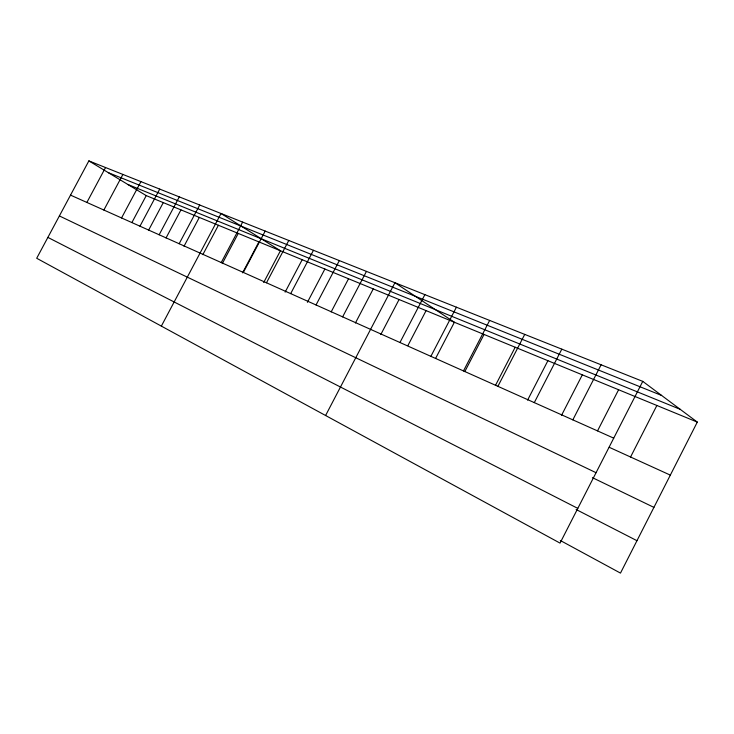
<?xml version="1.0" encoding="UTF-8"?>
<svg xmlns="http://www.w3.org/2000/svg" width="734" height="734" viewBox="0 0 734 734"><rect width="100%" height="100%" fill="white"/><g stroke="black" fill="none" stroke-linecap="round" stroke-linejoin="round"><path stroke-width="1.1" d="M642.764 381.377L560.042 543.114L36.7 258.267L88.869 160.893L642.764 381.377L697.3 422.096L620.478 573.107L560.281 540.472M630.561 457.007L656.866 405.48M561.446 415.49L582.328 374.845M572.841 419.857L601.1 364.789M597.549 430.849L618.597 389.754M527.59 400.122L547.903 360.697M534.297 402.617L561.822 349.155M463.484 370.927L489.651 320.428M464.805 371.587L484.045 334.447M495.413 385.506L515.185 347.246M497.9 386.332L524.737 334.392M430.876 356.348L456.42 307.197M435.657 358.32L454.383 322.254L394.938 282.728L325.593 415.508M380.79 334.566L399.076 299.527M399.957 342.512L424.885 294.646M407.856 345.659L426.087 310.629M331.162 311.922L348.54 278.755M342.64 316.868L366.459 271.387M355.421 322.997L373.248 288.912M285.131 292.132L302.188 259.708M290.682 293.618L313.464 250.294M307.399 302.316L324.878 269.029M316.042 304.968L339.328 260.588M242.569 272.855L258.9 241.917M243.349 272.442L265.185 231.082M263.68 282.517L280.425 250.762L221.026 213.502L161.352 326.116M266.479 282.792L288.774 240.468M179.16 243.725L199.712 205.015M184.032 246.229L199.318 217.42M202.832 254.643L218.402 225.265M221.228 262.552L242.624 222.099M222.301 263.57L238.247 233.421M131.936 222.475L146.25 195.611L697.3 422.096M139.965 226.191L159.718 189.097M148.617 230.164L163.278 202.612M159.15 234.77L179.298 196.886M166.04 237.954L180.959 209.878M86.878 202.437L105.549 167.535M103.87 210.043L122.899 174.435M121.55 217.952L140.937 181.619M108.357 172.683L661.609 395.452M127.854 184.482L680.134 409.278M70.528 195.125L613.725 438.152M609.202 447.281L670.326 475.118M59.381 215.934L596.054 472.705M592.411 477.651L653.911 507.377M47.884 237.403L577.805 508.387M576.126 509.497L636.965 540.692M88.869 160.893L146.25 195.611"/></g></svg>
